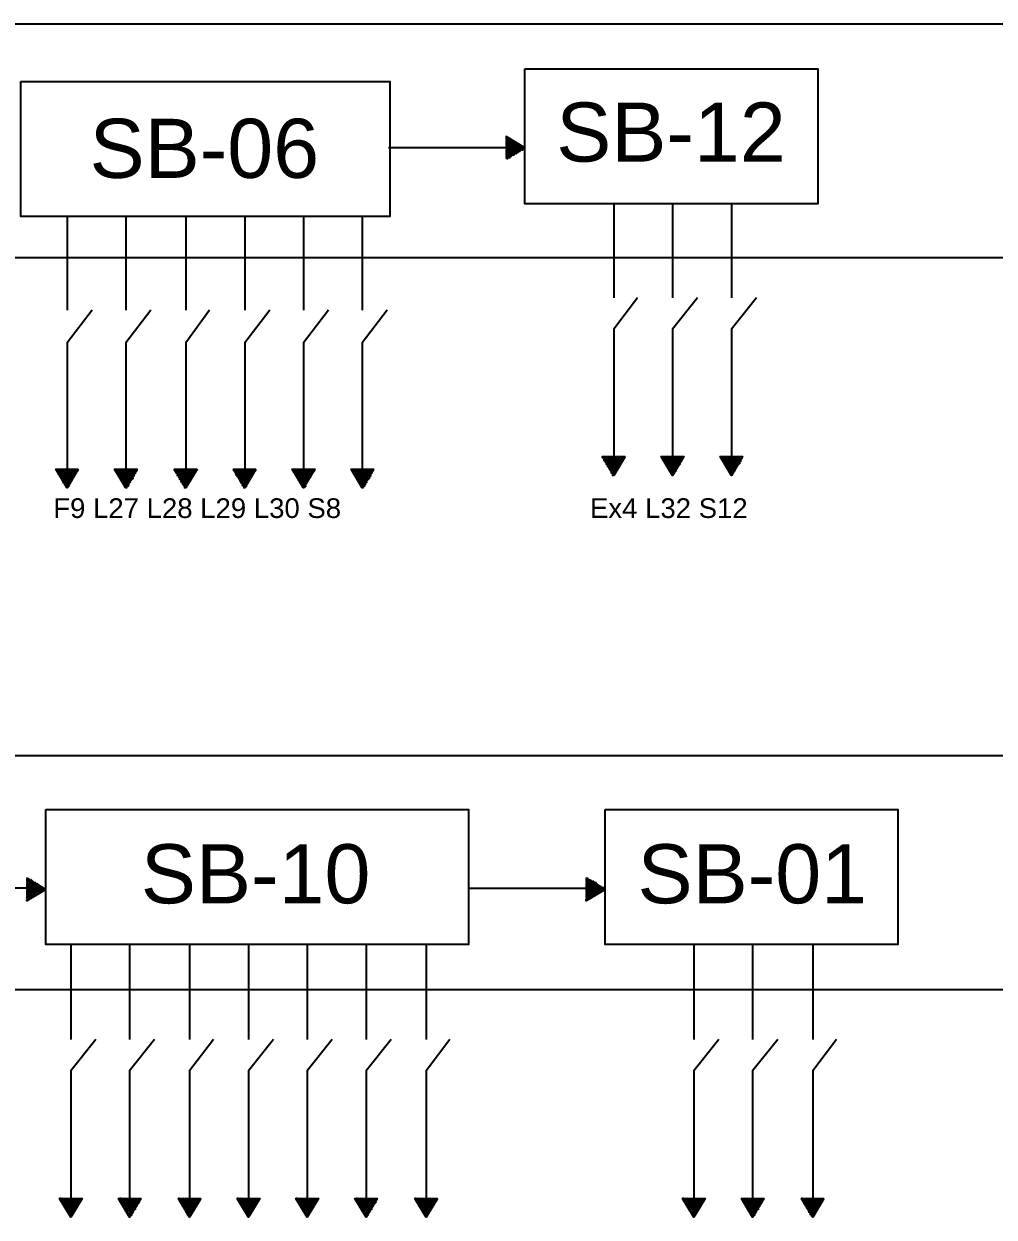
# Model space of a CAD drawing. Header units: inches. Extents: x 603 to 2949, y 241 to 2272.
# Drawn here: x 990.2 to 1383.9, y 705.7 to 1190.1 of the extents above; entities that cross this region are included whole.
import ezdxf

# ---------------------------------------------------------------- set-up
doc = ezdxf.new("R2010")
doc.units = ezdxf.units.IN
doc.header["$MEASUREMENT"] = 0
doc.layers.add('PDF_conduit', color=40, linetype='Continuous', true_color=0xffbf00)
doc.layers.add('PDF_Layer1', color=100, linetype='Continuous', true_color=0x00ff3f)
doc.layers.add('PDF_Text', color=7, linetype='Continuous')
doc.styles.add('PDF Arial', font='arial.ttf')

msp = doc.modelspace()

# ---------------------------------------------------------------- linework, layer by layer
at = {"layer": 'PDF_conduit', "lineweight": 25}
for points in [[(664.95, 1190.11), (1469.7, 1190.11), (1969.3, 1190.11)], [(1193.5, 1139.85), (1185.88, 1144.42), (1191.47, 1138.83), (1186.39, 1143.91)], [(1191.47, 1138.32), (1185.88, 1143.91), (1191.47, 1138.32), (1185.88, 1143.91)], [(1185.88, 1142.89), (1190.96, 1138.32), (1185.88, 1143.4), (1190.96, 1138.32), (1185.88, 1143.4)], [(1186.9, 1143.91), (1191.97, 1138.83), (1187.4, 1143.4)], [(1187.91, 1143.4), (1191.97, 1138.83), (1188.42, 1142.89)], [(1188.93, 1136.8), (1185.88, 1139.85), (1188.93, 1136.8), (1185.88, 1139.85), (1156.94, 1139.85), (1138.16, 1139.85)], [(1190.96, 1137.82), (1185.88, 1142.89), (1190.45, 1137.82), (1185.88, 1142.39), (1190.45, 1137.82), (1185.88, 1142.39)], [(1189.94, 1137.82), (1185.88, 1141.88), (1189.94, 1137.82), (1185.88, 1141.88)], [(1185.88, 1141.37), (1189.94, 1137.31), (1185.88, 1141.37), (1189.44, 1137.31), (1185.88, 1140.86), (1189.44, 1137.31), (1185.88, 1140.86)], [(1188.93, 1137.31), (1185.88, 1140.36), (1188.93, 1137.31)], [(1192.99, 1139.85), (1193.5, 1139.85), (1185.88, 1135.28)], [(1185.88, 1138.83), (1188.42, 1136.8), (1185.88, 1139.34), (1188.42, 1136.8), (1185.88, 1139.34)], [(1187.91, 1136.29), (1185.88, 1138.83), (1187.91, 1136.29), (1185.88, 1138.32), (1187.91, 1136.29), (1185.88, 1138.32)], [(1188.42, 1142.39), (1192.48, 1138.83), (1188.93, 1142.39)], [(1189.44, 1141.88), (1192.48, 1139.34), (1189.94, 1141.88)], [(1192.48, 1139.34), (1190.45, 1141.37)], [(1190.96, 1141.37), (1192.99, 1139.34), (1190.96, 1140.86)], [(1191.47, 1140.86), (1192.99, 1139.34), (1191.97, 1140.36)], [(1193.5, 1139.34), (1192.48, 1140.36)], [(1187.4, 1136.29), (1185.88, 1137.82), (1187.4, 1136.29), (1185.88, 1137.82)], [(1185.88, 1137.31), (1187.4, 1135.79), (1185.88, 1137.31), (1186.9, 1135.79), (1185.88, 1136.8), (1186.9, 1135.79), (1185.88, 1136.8)], [(1186.39, 1135.79), (1185.88, 1136.29), (1186.39, 1135.79)], [(1186.39, 1135.28), (1185.88, 1135.79), (1186.39, 1135.28), (1185.88, 1135.79)], [(1185.88, 1135.28), (1185.88, 1135.28)], [(2029.72, 1095.17), (706.08, 1095.17), (664.95, 1095.17), (664.95, 972.3)], [(666.48, 893.09), (1525.55, 893.09), (1984.54, 893.09)], [(991.93, 843.33), (997.01, 837.75), (991.42, 843.33), (997.01, 837.75), (991.42, 843.33), (999.04, 838.77)], [(996.5, 837.24), (991.42, 842.83), (996.5, 837.75), (991.42, 842.83)], [(992.44, 842.83), (997.51, 837.75), (992.95, 842.83)], [(1223.96, 837.75), (1218.38, 843.33), (1223.96, 837.75)], [(1225.99, 838.77), (1218.38, 843.33)], [(1223.96, 837.24), (1218.38, 842.83), (1223.96, 837.75), (1218.38, 842.83)], [(1219.9, 842.83), (1224.47, 837.75), (1218.88, 843.33), (1224.47, 837.75), (1219.39, 842.83)], [(991.42, 839.78), (994.98, 836.23), (991.42, 839.78), (994.47, 836.23), (991.42, 839.27), (994.47, 836.23), (991.42, 839.27), (962.48, 839.27), (951.31, 839.27)], [(991.42, 842.32), (996.5, 837.24), (991.42, 842.32), (995.99, 837.24), (991.42, 841.81), (995.99, 837.24), (991.42, 841.81)], [(995.48, 836.73), (991.42, 841.3), (995.48, 836.73), (991.42, 840.8), (995.48, 836.73), (991.42, 840.8)], [(994.98, 836.73), (991.42, 840.29), (994.98, 836.73), (991.42, 840.29)], [(998.53, 839.27), (999.04, 838.77), (991.42, 834.2), (991.42, 834.7)], [(993.96, 835.72), (991.42, 838.77), (993.96, 836.23), (991.42, 838.77)], [(991.42, 838.26), (993.96, 835.72), (991.42, 838.26), (993.45, 835.72), (991.42, 837.75), (993.45, 835.72), (991.42, 837.75)], [(992.95, 842.32), (997.51, 838.26), (993.45, 842.32)], [(997.51, 838.26), (993.96, 841.81)], [(994.47, 841.81), (998.02, 838.26), (994.98, 841.3)], [(995.48, 841.3), (998.02, 838.26), (995.99, 840.8)], [(998.53, 838.26), (995.99, 840.29)], [(996.5, 840.29), (998.53, 838.77), (997.01, 839.78)], [(997.51, 839.78), (998.53, 838.77), (998.02, 839.27)], [(1170.65, 839.27), (1189.44, 839.27), (1218.38, 839.27), (1221.93, 836.23), (1218.38, 839.78), (1221.93, 836.23), (1218.38, 839.78)], [(1218.38, 841.81), (1223.45, 837.24), (1218.38, 842.32), (1223.45, 837.24), (1218.38, 842.32)], [(1222.95, 837.24), (1218.38, 841.81), (1222.95, 837.24)], [(1218.38, 840.8), (1222.95, 836.73), (1218.38, 841.3), (1222.95, 836.73)], [(1222.44, 836.73), (1218.38, 840.8), (1222.44, 836.73)], [(1221.93, 836.73), (1218.38, 840.29), (1222.44, 836.73), (1218.38, 840.29)], [(1225.48, 839.27), (1225.99, 838.77), (1218.38, 834.2), (1218.38, 834.7), (1218.88, 834.7), (1218.38, 834.7)], [(1221.42, 836.23), (1218.38, 839.27), (1221.42, 836.23)], [(1220.91, 835.72), (1218.38, 838.77), (1221.42, 836.23), (1218.38, 838.77)], [(1218.38, 837.75), (1220.91, 835.72), (1218.38, 838.26), (1220.91, 835.72), (1218.38, 838.26)], [(1224.47, 838.26), (1220.41, 842.32)], [(1220.91, 842.32), (1224.98, 838.26), (1221.42, 841.81)], [(1221.93, 841.81), (1224.98, 838.26), (1221.93, 841.3)], [(1222.44, 841.3), (1225.48, 838.26), (1222.95, 840.8)], [(1225.48, 838.26), (1223.45, 840.29)], [(1223.96, 840.29), (1225.48, 838.77), (1224.47, 839.78)], [(1224.98, 839.78), (1225.99, 838.77), (1224.98, 839.27)], [(992.95, 835.21), (991.42, 837.24), (992.95, 835.21), (991.42, 836.73), (992.95, 835.21), (991.42, 836.73)], [(992.44, 835.21), (991.42, 836.23), (992.44, 835.21), (991.42, 836.23)], [(991.93, 834.7), (991.42, 835.72), (991.93, 834.7), (991.42, 835.21), (991.93, 834.7), (991.42, 835.21)], [(992.44, 834.7), (991.42, 835.72)], [(1220.41, 835.72), (1218.38, 837.75), (1220.41, 835.72)], [(1218.38, 836.73), (1220.41, 835.21), (1218.38, 837.24), (1220.41, 835.21)], [(1219.9, 835.21), (1218.38, 836.73), (1219.9, 835.21)], [(1219.39, 835.21), (1218.38, 836.23), (1219.9, 835.21), (1218.38, 836.23)], [(1218.38, 835.21), (1219.39, 834.7), (1218.38, 835.72), (1219.39, 834.7), (1218.38, 835.72)], [(1218.88, 834.7), (1218.38, 835.21), (1218.88, 834.7)], [(663.94, 707.26), (663.94, 798.15), (2029.72, 798.15)]]:
    msp.add_lwpolyline(points, dxfattribs=at)
at = {"layer": 'PDF_Layer1', "lineweight": 25}
for points in [[(1193.5, 1171.83), (1312.31, 1171.83), (1312.31, 1117), (1193.5, 1117)], [(988.88, 1166.76), (1138.66, 1166.76), (1138.66, 1111.92), (988.88, 1111.92)], [(1234.12, 1014.44), (1229.55, 1006.82), (1224.98, 1014.44)], [(1257.98, 1014.44), (1253.41, 1006.82), (1248.84, 1014.44)], [(1281.84, 1014.44), (1277.27, 1006.82), (1272.7, 1014.44)], [(1012.24, 1009.36), (1007.67, 1001.75), (1003.1, 1009.36)], [(1036.1, 1009.36), (1031.53, 1001.75), (1026.96, 1009.36)], [(1060.47, 1009.36), (1055.9, 1001.75), (1051.33, 1009.36)], [(1084.34, 1009.36), (1079.77, 1001.75), (1075.2, 1009.36)], [(1108.2, 1009.36), (1103.63, 1001.75), (1099.06, 1009.36)], [(1132.06, 1009.36), (1127.49, 1001.75), (1122.92, 1009.36)], [(1123.43, 1008.85), (1123.43, 1009.36), (1123.43, 1008.85), (1123.94, 1009.36)], [(999.04, 871.26), (1170.65, 871.26), (1170.65, 816.43), (999.04, 816.43)], [(1225.99, 871.26), (1344.8, 871.26), (1344.8, 816.43), (1225.99, 816.43)], [(1013.76, 713.36), (1009.19, 705.74), (1004.62, 713.36)], [(1005.13, 712.85), (1005.64, 713.36), (1005.13, 712.85), (1006.15, 713.36)], [(1037.63, 713.36), (1033.06, 705.74), (1028.49, 713.36)], [(1062, 713.36), (1057.43, 705.74), (1052.86, 713.36)], [(1085.86, 713.36), (1081.29, 705.74), (1076.72, 713.36)], [(1109.72, 713.36), (1105.15, 705.74), (1100.58, 713.36)], [(1133.59, 713.36), (1129.02, 705.74), (1124.45, 713.36)], [(1157.96, 713.36), (1153.39, 705.74), (1148.82, 713.36)], [(1266.61, 713.36), (1262.04, 705.74), (1257.47, 713.36)], [(1290.47, 713.36), (1285.9, 705.74), (1281.33, 713.36)], [(1314.84, 713.36), (1310.27, 705.74), (1305.71, 713.36)]]:
    msp.add_lwpolyline(points, close=True, dxfattribs=at)
for points in [[(1229.55, 1117), (1229.55, 1078.92)], [(1253.41, 1117), (1253.41, 1078.92)], [(1277.27, 1117), (1277.27, 1078.92)], [(1007.67, 1111.92), (1007.67, 1073.84)], [(1031.53, 1111.92), (1031.53, 1073.84)], [(1055.9, 1111.92), (1055.9, 1073.84)], [(1079.77, 1111.92), (1079.77, 1073.84)], [(1103.63, 1111.92), (1103.63, 1073.84)], [(1127.49, 1111.92), (1127.49, 1073.84)], [(1239.19, 1078.92), (1229.55, 1066.23), (1229.55, 1014.44), (1226.5, 1011.39), (1229.55, 1014.44), (1226.5, 1011.39), (1229.04, 1014.44)], [(1263.56, 1078.92), (1253.41, 1066.23), (1253.41, 1014.44), (1250.87, 1011.39), (1253.92, 1014.44), (1250.87, 1011.39)], [(1287.43, 1078.92), (1277.27, 1066.23), (1277.27, 1014.44), (1274.73, 1011.39), (1277.27, 1014.44), (1274.23, 1011.9)], [(1017.82, 1073.84), (1007.67, 1060.64), (1007.67, 1009.36), (1005.13, 1006.32), (1008.18, 1009.36), (1005.13, 1005.81), (1008.18, 1009.36)], [(1041.69, 1073.84), (1031.53, 1060.64), (1031.53, 1009.36), (1028.99, 1006.32), (1031.53, 1009.36), (1028.49, 1006.82)], [(1065.55, 1073.84), (1055.9, 1060.64), (1055.9, 1009.36), (1052.86, 1006.32), (1055.9, 1009.36), (1052.86, 1006.32), (1055.4, 1009.36)], [(1089.92, 1073.84), (1079.77, 1060.64), (1079.77, 1009.36), (1076.72, 1006.32), (1079.77, 1009.36), (1076.72, 1006.32)], [(1113.78, 1073.84), (1103.63, 1060.64), (1103.63, 1009.36)], [(1137.65, 1073.84), (1127.49, 1060.64), (1127.49, 1009.36), (1124.95, 1006.32), (1127.49, 1009.36), (1124.95, 1006.82)], [(1225.48, 1014.44), (1224.98, 1013.93), (1225.48, 1014.44), (1224.98, 1013.93), (1224.98, 1014.44)], [(1225.48, 1013.93), (1225.99, 1014.44), (1225.48, 1013.42), (1225.99, 1014.44)], [(1225.48, 1013.42), (1226.5, 1014.44), (1225.48, 1013.42)], [(1225.48, 1012.92), (1227.01, 1014.44), (1225.48, 1012.92), (1227.01, 1014.44)], [(1225.99, 1012.92), (1227.52, 1014.44), (1225.99, 1012.92)], [(1227.52, 1014.44), (1225.99, 1012.41), (1228.02, 1014.44), (1225.99, 1012.41), (1228.02, 1014.44)], [(1225.99, 1011.9), (1228.53, 1014.44), (1225.99, 1011.9)], [(1228.53, 1014.44), (1226.5, 1011.9), (1229.04, 1014.44), (1226.5, 1011.9)], [(1226.5, 1011.39), (1230.05, 1014.44), (1227.01, 1010.88), (1230.05, 1014.44)], [(1227.01, 1010.88), (1230.56, 1014.44), (1227.01, 1010.88)], [(1227.01, 1010.38), (1231.07, 1014.44), (1227.01, 1010.38), (1231.07, 1014.44)], [(1227.52, 1010.38), (1231.58, 1014.44), (1227.52, 1010.38)], [(1231.58, 1014.44), (1227.52, 1009.87), (1232.08, 1014.44), (1227.52, 1009.87), (1232.08, 1014.44)], [(1227.52, 1009.36), (1232.59, 1014.44), (1227.52, 1009.36)], [(1232.59, 1014.44), (1228.02, 1009.36), (1233.1, 1014.44), (1228.02, 1009.36)], [(1233.1, 1014.44), (1228.02, 1008.85), (1233.61, 1014.44), (1228.02, 1008.85), (1233.61, 1014.44), (1228.02, 1008.35)], [(1233.61, 1013.93), (1228.53, 1008.35), (1233.1, 1013.42)], [(1233.1, 1012.92), (1228.53, 1008.35), (1232.59, 1012.41)], [(1248.84, 1014.44), (1248.84, 1014.44)], [(1248.84, 1013.93), (1249.35, 1014.44), (1248.84, 1013.93)], [(1249.35, 1014.44), (1249.35, 1013.93), (1249.86, 1014.44), (1249.35, 1013.93)], [(1249.86, 1014.44), (1249.35, 1013.42), (1250.36, 1014.44), (1249.35, 1013.42), (1250.36, 1014.44)], [(1249.35, 1012.92), (1250.87, 1014.44), (1249.86, 1012.92), (1250.87, 1014.44)], [(1249.86, 1012.92), (1251.38, 1014.44), (1249.86, 1012.92)], [(1252.39, 1014.44), (1250.36, 1011.9), (1252.39, 1014.44), (1249.86, 1012.41), (1251.89, 1014.44), (1249.86, 1012.41), (1251.89, 1014.44)], [(1250.36, 1011.9), (1252.9, 1014.44), (1250.36, 1011.9), (1252.9, 1014.44)], [(1250.36, 1011.39), (1253.41, 1014.44), (1250.36, 1011.39)], [(1253.92, 1014.44), (1250.87, 1010.88), (1254.42, 1014.44), (1250.87, 1010.88), (1254.42, 1014.44)], [(1250.87, 1010.38), (1254.93, 1014.44), (1251.38, 1010.38), (1255.44, 1014.44), (1251.38, 1010.38), (1255.44, 1014.44)], [(1256.46, 1014.44), (1251.89, 1009.36), (1256.46, 1014.44), (1251.38, 1009.87), (1255.95, 1014.44), (1251.38, 1009.87), (1255.95, 1014.44)], [(1251.89, 1009.36), (1256.96, 1014.44), (1251.89, 1009.36), (1256.96, 1014.44)], [(1251.89, 1008.85), (1257.47, 1014.44), (1251.89, 1008.85), (1257.47, 1014.44)], [(1252.39, 1008.85), (1257.98, 1014.44), (1252.39, 1008.35), (1257.47, 1013.93)], [(1257.47, 1013.42), (1252.39, 1008.35), (1256.96, 1012.92)], [(1252.39, 1008.35), (1256.96, 1012.41)], [(1272.7, 1014.44), (1273.21, 1014.44), (1273.21, 1013.93), (1273.21, 1014.44)], [(1273.21, 1013.93), (1273.72, 1014.44), (1273.21, 1013.93), (1273.72, 1014.44)], [(1273.21, 1013.42), (1274.23, 1014.44), (1273.21, 1013.42), (1274.23, 1014.44)], [(1273.72, 1013.42), (1274.73, 1014.44), (1273.72, 1012.92), (1274.73, 1014.44)], [(1273.72, 1012.92), (1275.24, 1014.44), (1273.72, 1012.92), (1275.24, 1014.44)], [(1273.72, 1012.41), (1275.75, 1014.44), (1273.72, 1012.41)], [(1274.23, 1012.41), (1276.26, 1014.44), (1274.23, 1012.41)], [(1276.26, 1014.44), (1274.23, 1011.9), (1276.76, 1014.44), (1274.23, 1011.9), (1276.76, 1014.44)], [(1274.73, 1011.39), (1277.78, 1014.44), (1274.73, 1011.39), (1277.78, 1014.44)], [(1274.73, 1010.88), (1278.29, 1014.44), (1274.73, 1010.88), (1278.29, 1014.44)], [(1275.24, 1010.88), (1278.8, 1014.44), (1275.24, 1010.38), (1278.8, 1014.44)], [(1275.24, 1010.38), (1279.3, 1014.44), (1275.24, 1010.38), (1279.3, 1014.44)], [(1275.24, 1009.87), (1279.81, 1014.44), (1275.24, 1009.87)], [(1275.75, 1009.87), (1280.32, 1014.44), (1275.75, 1009.87)], [(1280.32, 1014.44), (1275.75, 1009.36), (1280.83, 1014.44), (1275.75, 1009.36), (1280.83, 1014.44)], [(1275.75, 1009.36), (1281.33, 1014.44), (1275.75, 1008.85)], [(1281.33, 1014.44), (1276.26, 1008.85), (1281.84, 1014.44), (1276.26, 1008.85)], [(1281.84, 1014.44), (1276.26, 1008.35), (1281.84, 1013.93)], [(1281.33, 1013.42), (1276.26, 1008.35), (1281.33, 1012.92)], [(1276.76, 1008.35), (1280.83, 1012.41)], [(1003.1, 1009.36), (1003.1, 1009.36)], [(1003.1, 1008.85), (1003.61, 1009.36), (1003.1, 1008.85)], [(1003.61, 1009.36), (1003.61, 1008.85), (1004.12, 1009.36), (1003.61, 1008.35), (1004.12, 1009.36)], [(1003.61, 1008.35), (1004.62, 1009.36), (1003.61, 1008.35), (1005.13, 1009.36), (1003.61, 1007.84)], [(1005.13, 1009.36), (1004.12, 1007.84), (1005.64, 1009.36), (1004.12, 1007.84)], [(1005.64, 1009.36), (1004.12, 1007.33), (1006.15, 1009.36), (1004.12, 1007.33), (1006.15, 1009.36)], [(1004.62, 1007.33), (1006.65, 1009.36), (1004.62, 1006.82), (1006.65, 1009.36)], [(1004.62, 1006.82), (1007.16, 1009.36), (1004.62, 1006.82), (1007.16, 1009.36)], [(1004.62, 1006.32), (1007.67, 1009.36), (1004.62, 1006.32)], [(1005.13, 1005.81), (1008.68, 1009.36), (1005.13, 1005.81), (1009.19, 1009.36), (1005.13, 1005.3)], [(1009.19, 1009.36), (1005.64, 1005.3), (1009.7, 1009.36), (1005.64, 1005.3)], [(1009.7, 1009.36), (1005.64, 1004.79), (1010.21, 1009.36), (1005.64, 1004.79), (1010.21, 1009.36)], [(1006.15, 1004.79), (1010.72, 1009.36), (1006.15, 1004.28), (1010.72, 1009.36)], [(1006.15, 1004.28), (1011.22, 1009.36), (1006.15, 1004.28)], [(1011.22, 1009.36), (1006.15, 1003.78), (1011.73, 1009.36), (1006.15, 1003.78)], [(1011.73, 1009.36), (1006.65, 1003.78), (1012.24, 1009.36)], [(1012.24, 1008.85), (1006.65, 1003.27), (1011.73, 1008.85)], [(1011.73, 1008.35), (1006.65, 1003.27), (1011.22, 1007.84)], [(1026.96, 1009.36), (1027.47, 1009.36), (1027.47, 1008.85), (1027.47, 1009.36)], [(1027.47, 1008.85), (1027.98, 1009.36), (1027.47, 1008.85)], [(1027.98, 1009.36), (1027.47, 1008.35), (1028.49, 1009.36), (1027.47, 1008.35)], [(1028.49, 1009.36), (1027.98, 1008.35), (1028.99, 1009.36), (1027.98, 1007.84), (1028.99, 1009.36)], [(1027.98, 1007.84), (1029.5, 1009.36), (1027.98, 1007.84)], [(1027.98, 1007.33), (1030.01, 1009.36), (1027.98, 1007.33)], [(1030.01, 1009.36), (1028.49, 1007.33), (1030.52, 1009.36), (1028.49, 1007.33)], [(1030.52, 1009.36), (1028.49, 1006.82), (1031.02, 1009.36), (1028.49, 1006.82), (1031.02, 1009.36)], [(1028.99, 1006.32), (1032.04, 1009.36), (1028.99, 1006.32)], [(1032.04, 1009.36), (1028.99, 1005.81), (1032.55, 1009.36), (1028.99, 1005.81), (1032.55, 1009.36)], [(1029.5, 1005.81), (1033.06, 1009.36), (1029.5, 1005.3), (1033.06, 1009.36)], [(1029.5, 1005.3), (1033.56, 1009.36), (1029.5, 1005.3)], [(1029.5, 1004.79), (1034.07, 1009.36), (1029.5, 1004.79)], [(1034.07, 1009.36), (1030.01, 1004.79), (1034.58, 1009.36), (1030.01, 1004.79)], [(1034.58, 1009.36), (1030.01, 1004.28), (1035.09, 1009.36), (1030.01, 1004.28), (1035.09, 1009.36)], [(1030.01, 1003.78), (1035.59, 1009.36), (1030.52, 1003.78), (1035.59, 1009.36)], [(1030.52, 1003.78), (1036.1, 1009.36), (1030.52, 1003.78)], [(1035.59, 1007.84), (1030.52, 1003.27), (1036.1, 1008.85), (1030.52, 1003.27), (1035.59, 1008.35)], [(1051.84, 1009.36), (1051.33, 1008.85), (1051.84, 1009.36), (1051.33, 1008.85), (1051.33, 1009.36)], [(1051.33, 1008.35), (1052.35, 1009.36), (1051.84, 1008.35), (1052.35, 1009.36)], [(1051.84, 1008.35), (1052.86, 1009.36), (1051.84, 1008.35)], [(1052.86, 1009.36), (1051.84, 1007.84), (1053.36, 1009.36), (1051.84, 1007.84), (1053.36, 1009.36)], [(1052.35, 1007.33), (1054.38, 1009.36), (1052.35, 1007.33), (1053.87, 1009.36), (1052.35, 1007.33), (1053.87, 1009.36)], [(1052.35, 1006.82), (1054.89, 1009.36), (1052.35, 1006.82), (1054.89, 1009.36)], [(1052.86, 1006.82), (1055.4, 1009.36), (1052.86, 1006.82)], [(1052.86, 1005.81), (1056.41, 1009.36), (1052.86, 1005.81)], [(1056.41, 1009.36), (1053.36, 1005.81), (1056.92, 1009.36), (1053.36, 1005.81)], [(1056.92, 1009.36), (1053.36, 1005.3), (1057.43, 1009.36), (1053.36, 1005.3), (1057.43, 1009.36)], [(1053.87, 1004.79), (1058.44, 1009.36), (1053.87, 1004.79), (1057.93, 1009.36), (1053.87, 1004.79), (1057.93, 1009.36)], [(1053.87, 1004.28), (1058.95, 1009.36), (1053.87, 1004.28), (1058.95, 1009.36)], [(1054.38, 1004.28), (1059.46, 1009.36), (1054.38, 1003.78), (1059.46, 1009.36)], [(1054.38, 1003.78), (1059.97, 1009.36), (1054.38, 1003.78), (1059.97, 1009.36)], [(1054.38, 1003.27), (1059.97, 1008.85), (1054.38, 1003.27)], [(1059.46, 1008.35), (1054.89, 1003.27), (1059.46, 1007.84)], [(1075.2, 1009.36), (1075.2, 1009.36)], [(1075.2, 1008.85), (1075.7, 1009.36), (1075.2, 1008.85), (1075.7, 1009.36)], [(1075.7, 1008.85), (1076.21, 1009.36), (1075.7, 1008.35), (1076.21, 1009.36)], [(1075.7, 1008.35), (1076.72, 1009.36), (1075.7, 1008.35), (1076.72, 1009.36)], [(1075.7, 1007.84), (1077.23, 1009.36), (1075.7, 1007.84)], [(1077.23, 1009.36), (1076.21, 1007.84), (1077.74, 1009.36), (1076.21, 1007.33), (1077.74, 1009.36)], [(1076.21, 1007.33), (1078.24, 1009.36), (1076.21, 1007.33), (1078.24, 1009.36)], [(1076.21, 1006.82), (1078.75, 1009.36), (1076.72, 1006.82), (1078.75, 1009.36)], [(1076.72, 1006.82), (1079.26, 1009.36), (1076.72, 1006.82)], [(1077.23, 1006.32), (1080.27, 1009.36), (1077.23, 1005.81), (1080.27, 1009.36)], [(1077.23, 1005.81), (1080.78, 1009.36), (1077.23, 1005.81), (1080.78, 1009.36)], [(1077.23, 1005.3), (1081.29, 1009.36), (1077.23, 1005.3)], [(1081.29, 1009.36), (1077.74, 1005.3), (1081.8, 1009.36), (1077.74, 1004.79), (1081.8, 1009.36)], [(1077.74, 1004.79), (1082.31, 1009.36), (1077.74, 1004.79), (1082.31, 1009.36)], [(1077.74, 1004.28), (1082.81, 1009.36), (1078.24, 1004.28), (1083.32, 1009.36), (1078.24, 1004.28)], [(1083.32, 1009.36), (1078.24, 1003.78), (1083.83, 1009.36), (1078.24, 1003.78), (1083.83, 1009.36)], [(1078.24, 1003.78), (1084.34, 1009.36)], [(1084.34, 1008.85), (1078.75, 1003.27), (1083.83, 1008.85)], [(1083.83, 1008.35), (1078.75, 1003.27), (1083.32, 1007.84)], [(1099.06, 1009.36), (1099.06, 1009.36)], [(1099.06, 1008.85), (1099.57, 1009.36), (1099.57, 1008.85), (1100.08, 1009.36), (1099.57, 1008.85)], [(1100.08, 1009.36), (1099.57, 1008.35), (1100.58, 1009.36), (1099.57, 1008.35), (1100.58, 1009.36)], [(1099.57, 1008.35), (1101.09, 1009.36), (1100.08, 1007.84), (1101.09, 1009.36)], [(1100.08, 1007.84), (1101.6, 1009.36), (1100.08, 1007.84)], [(1101.6, 1009.36), (1100.08, 1007.33), (1102.11, 1009.36), (1100.08, 1007.33), (1102.11, 1009.36)], [(1100.58, 1007.33), (1102.61, 1009.36), (1100.58, 1006.82), (1102.61, 1009.36)], [(1100.58, 1006.82), (1103.12, 1009.36), (1100.58, 1006.82), (1103.12, 1009.36)], [(1100.58, 1006.32), (1103.63, 1009.36), (1101.09, 1006.32), (1104.14, 1009.36), (1101.09, 1006.32)], [(1104.14, 1009.36), (1101.09, 1005.81), (1104.65, 1009.36), (1101.09, 1005.81), (1104.65, 1009.36)], [(1101.09, 1005.81), (1105.15, 1009.36), (1101.6, 1005.3), (1105.15, 1009.36)], [(1101.6, 1005.3), (1105.66, 1009.36), (1101.6, 1005.3)], [(1105.66, 1009.36), (1101.6, 1004.79), (1106.17, 1009.36), (1101.6, 1004.79), (1106.17, 1009.36)], [(1102.11, 1004.79), (1106.68, 1009.36), (1102.11, 1004.28), (1106.68, 1009.36)], [(1102.11, 1004.28), (1107.18, 1009.36), (1102.11, 1004.28)], [(1107.18, 1009.36), (1102.11, 1003.78), (1107.69, 1009.36), (1102.11, 1003.78)], [(1102.61, 1003.78), (1108.2, 1009.36), (1102.61, 1003.78)], [(1108.2, 1008.85), (1102.61, 1003.27), (1107.69, 1008.85)], [(1107.69, 1008.35), (1102.61, 1003.27), (1107.18, 1007.84)], [(1123.43, 1009.36), (1123.43, 1009.36)], [(1123.94, 1009.36), (1123.43, 1008.35), (1124.45, 1009.36), (1123.43, 1008.35)], [(1123.94, 1008.35), (1124.95, 1009.36), (1123.94, 1008.35)], [(1124.95, 1009.36), (1123.94, 1007.84), (1125.46, 1009.36), (1123.94, 1007.84), (1125.46, 1009.36)], [(1123.94, 1007.33), (1125.97, 1009.36), (1123.94, 1007.33)], [(1125.97, 1009.36), (1124.45, 1007.33), (1126.48, 1009.36), (1124.45, 1007.33)], [(1126.48, 1009.36), (1124.45, 1006.82), (1126.99, 1009.36), (1124.45, 1006.82), (1126.99, 1009.36)], [(1124.95, 1006.32), (1128, 1009.36), (1124.95, 1006.32)], [(1128, 1009.36), (1124.95, 1005.81), (1128.51, 1009.36), (1124.95, 1005.81)], [(1125.46, 1005.81), (1129.02, 1009.36), (1125.46, 1005.81)], [(1129.02, 1009.36), (1125.46, 1005.3), (1129.52, 1009.36), (1125.46, 1005.3), (1129.52, 1009.36)], [(1125.46, 1004.79), (1130.03, 1009.36), (1125.46, 1004.79)], [(1130.03, 1009.36), (1125.97, 1004.79), (1130.54, 1009.36), (1125.97, 1004.79)], [(1130.54, 1009.36), (1125.97, 1004.28), (1131.05, 1009.36), (1125.97, 1004.28), (1131.05, 1009.36)], [(1126.48, 1003.78), (1132.06, 1009.36), (1126.48, 1003.78), (1131.55, 1009.36), (1126.48, 1003.78), (1131.55, 1009.36)], [(1126.48, 1003.27), (1132.06, 1008.85), (1126.48, 1003.27), (1131.55, 1008.35)], [(1131.55, 1007.84), (1126.99, 1003.27), (1131.05, 1007.33)], [(1232.59, 1011.9), (1228.53, 1007.84), (1232.08, 1011.39), (1228.53, 1007.84)], [(1231.58, 1010.88), (1229.04, 1007.84), (1231.58, 1010.38)], [(1231.07, 1009.87), (1229.04, 1007.33), (1231.07, 1009.36)], [(1230.56, 1008.85), (1229.04, 1007.33), (1230.56, 1008.35)], [(1230.05, 1008.35), (1229.04, 1006.82), (1230.05, 1007.84)], [(1252.39, 1007.84), (1256.46, 1011.9)], [(1256.46, 1011.39), (1252.9, 1007.84), (1255.95, 1011.39)], [(1255.95, 1010.88), (1252.9, 1007.84), (1255.44, 1010.38)], [(1255.44, 1009.87), (1252.9, 1007.33), (1254.93, 1009.36)], [(1254.93, 1008.85), (1252.9, 1007.33), (1254.42, 1008.35), (1253.41, 1006.82), (1253.92, 1007.84)], [(1280.83, 1011.9), (1276.76, 1007.84), (1280.32, 1011.39)], [(1279.81, 1011.39), (1276.76, 1007.84), (1279.81, 1010.88)], [(1276.76, 1007.84), (1279.3, 1010.38)], [(1279.3, 1009.87), (1276.76, 1007.33), (1278.8, 1009.36)], [(1278.8, 1008.85), (1277.27, 1007.33), (1278.29, 1008.35), (1277.27, 1006.82), (1277.78, 1007.84)], [(1006.65, 1003.27), (1011.22, 1007.33)], [(1006.65, 1002.76), (1010.72, 1006.82)], [(1010.72, 1006.32), (1007.16, 1002.76), (1010.21, 1005.81), (1007.16, 1002.76)], [(1009.7, 1005.3), (1007.16, 1002.25), (1009.7, 1004.79)], [(1009.19, 1004.28), (1007.16, 1002.25), (1009.19, 1003.78)], [(1007.16, 1002.25), (1008.68, 1003.27)], [(1008.68, 1002.76), (1007.67, 1001.75), (1008.18, 1002.76)], [(1031.02, 1003.27), (1035.09, 1007.33)], [(1035.09, 1006.82), (1031.02, 1002.76), (1034.58, 1006.32)], [(1034.58, 1005.81), (1031.02, 1002.76), (1034.07, 1005.81)], [(1034.07, 1005.3), (1031.02, 1002.25), (1033.56, 1004.79)], [(1031.02, 1002.25), (1033.56, 1004.28)], [(1033.06, 1003.78), (1031.53, 1002.25), (1033.06, 1003.27)], [(1032.04, 1001.75), (1031.53, 1001.75), (1032.55, 1002.76), (1031.53, 1001.75), (1032.04, 1002.25)], [(1054.89, 1003.27), (1058.95, 1007.33)], [(1058.95, 1006.82), (1054.89, 1002.76), (1058.44, 1006.32)], [(1058.44, 1005.81), (1054.89, 1002.76), (1057.93, 1005.81)], [(1057.93, 1005.3), (1055.4, 1002.25), (1057.43, 1004.79)], [(1057.43, 1004.28), (1055.4, 1002.25), (1056.92, 1003.78)], [(1055.4, 1002.25), (1056.92, 1003.27)], [(1055.4, 1001.75), (1056.41, 1002.76), (1055.4, 1001.75), (1055.9, 1002.25)], [(1078.75, 1003.27), (1083.32, 1007.33)], [(1082.81, 1006.82), (1078.75, 1002.76), (1082.81, 1006.32)], [(1079.26, 1002.76), (1082.31, 1005.81), (1079.26, 1002.76)], [(1081.8, 1005.3), (1079.26, 1002.25), (1081.8, 1004.79)], [(1081.29, 1004.28), (1079.26, 1002.25), (1081.29, 1003.78)], [(1079.26, 1002.25), (1080.78, 1003.27)], [(1079.26, 1001.75), (1080.78, 1002.76)], [(1080.27, 1002.76), (1079.77, 1001.75), (1080.27, 1002.25)], [(1102.61, 1003.27), (1107.18, 1007.33)], [(1106.68, 1006.82), (1103.12, 1002.76), (1106.68, 1006.32)], [(1103.12, 1002.76), (1106.17, 1005.81), (1103.12, 1002.76)], [(1105.66, 1005.3), (1103.12, 1002.25), (1105.66, 1004.79)], [(1105.15, 1004.28), (1103.12, 1002.25), (1105.15, 1003.78)], [(1103.63, 1002.25), (1104.65, 1003.27)], [(1104.65, 1002.76), (1103.63, 1001.75), (1104.14, 1002.76)], [(1131.05, 1006.82), (1126.99, 1002.76), (1130.54, 1006.32)], [(1130.54, 1005.81), (1126.99, 1002.76), (1130.03, 1005.81)], [(1130.03, 1005.3), (1126.99, 1002.25), (1129.52, 1004.79)], [(1129.52, 1004.28), (1127.49, 1002.25), (1129.02, 1003.78)], [(1127.49, 1002.25), (1129.02, 1003.27)], [(1128, 1001.75), (1127.49, 1001.75), (1128.51, 1002.76), (1127.49, 1001.75), (1128, 1002.25)], [(1229.55, 1007.33), (1229.55, 1006.82)], [(1253.92, 1007.33), (1253.41, 1006.82)], [(1277.78, 1007.33), (1277.27, 1006.82)], [(1008.18, 1002.25), (1007.67, 1001.75)], [(1055.9, 1001.75), (1055.9, 1001.75)], [(1079.77, 1001.75), (1079.77, 1001.75)], [(1104.14, 1002.25), (1103.63, 1001.75)], [(1009.19, 816.43), (1009.19, 777.84)], [(1033.06, 816.43), (1033.06, 777.84)], [(1057.43, 816.43), (1057.43, 777.84)], [(1081.29, 816.43), (1081.29, 777.84)], [(1105.15, 816.43), (1105.15, 777.84)], [(1129.02, 816.43), (1129.02, 777.84)], [(1153.39, 816.43), (1153.39, 777.84)], [(1262.04, 816.43), (1262.04, 777.84)], [(1285.9, 816.43), (1285.9, 777.84)], [(1310.27, 816.43), (1310.27, 777.84)], [(1019.35, 777.84), (1009.19, 765.14), (1009.19, 713.36), (1006.65, 710.31), (1009.7, 713.36), (1006.65, 710.31), (1010.21, 713.36), (1006.65, 710.31)], [(1043.21, 777.84), (1033.06, 765.14), (1033.06, 713.36), (1030.52, 710.82), (1033.06, 713.36), (1030.01, 710.82), (1032.55, 713.36)], [(1067.07, 777.84), (1057.43, 765.14), (1057.43, 713.36), (1054.38, 710.31), (1057.43, 713.36), (1054.38, 710.82), (1056.92, 713.36), (1054.38, 710.82), (1056.92, 713.36)], [(1091.44, 777.84), (1081.29, 765.14), (1081.29, 713.36), (1078.24, 710.31)], [(1115.31, 777.84), (1105.15, 765.14), (1105.15, 713.36), (1102.61, 710.82)], [(1139.17, 777.84), (1129.02, 765.14), (1129.02, 713.36), (1126.48, 710.82), (1129.02, 713.36), (1126.48, 710.82)], [(1163.03, 777.84), (1153.39, 765.14), (1153.39, 713.36), (1150.34, 710.31), (1153.39, 713.36), (1150.34, 710.82), (1152.88, 713.36), (1150.34, 710.82), (1152.88, 713.36)], [(1272.2, 777.84), (1262.04, 765.14), (1262.04, 713.36), (1259.5, 710.31), (1262.55, 713.36), (1259.5, 710.31), (1262.55, 713.36)], [(1296.06, 777.84), (1285.9, 765.14), (1285.9, 713.36), (1283.37, 710.82), (1285.9, 713.36), (1282.86, 710.82), (1285.4, 713.36)], [(1319.92, 777.84), (1310.27, 765.14), (1310.27, 713.36), (1307.23, 710.31), (1310.27, 713.36), (1307.23, 710.82), (1309.77, 713.36), (1307.23, 710.82), (1309.77, 713.36)], [(1005.13, 713.36), (1004.62, 713.36)], [(1006.15, 713.36), (1005.13, 712.34), (1006.65, 713.36), (1005.64, 712.34), (1006.65, 713.36)], [(1005.64, 712.34), (1007.16, 713.36), (1005.64, 711.83), (1007.16, 713.36)], [(1005.64, 711.83), (1007.67, 713.36), (1005.64, 711.83)], [(1005.64, 711.33), (1007.67, 713.36)], [(1008.68, 713.36), (1006.15, 710.82), (1008.68, 713.36), (1006.15, 711.33), (1008.18, 713.36), (1006.15, 711.33), (1008.18, 713.36)], [(1006.15, 710.82), (1009.19, 713.36), (1006.15, 710.82)], [(1010.21, 713.36), (1006.65, 709.8), (1010.72, 713.36), (1007.16, 709.8), (1010.72, 713.36)], [(1007.16, 709.8), (1011.22, 713.36), (1007.16, 709.29), (1011.22, 713.36)], [(1007.16, 709.29), (1011.73, 713.36), (1007.16, 709.29)], [(1007.16, 708.79), (1011.73, 713.36)], [(1012.75, 713.36), (1007.67, 708.28), (1012.75, 713.36), (1007.67, 708.79), (1012.24, 713.36), (1007.67, 708.79), (1012.24, 713.36)], [(1007.67, 708.28), (1013.25, 713.36), (1007.67, 708.28)], [(1013.25, 713.36), (1008.18, 707.77), (1013.76, 713.36), (1008.18, 707.77), (1013.25, 712.85)], [(1008.18, 707.77), (1013.25, 712.34)], [(1029.5, 713.36), (1028.99, 712.85), (1029.5, 713.36), (1028.99, 713.36)], [(1028.99, 712.85), (1030.01, 713.36), (1028.99, 712.85)], [(1030.01, 713.36), (1029.5, 712.34), (1030.52, 713.36), (1029.5, 712.34), (1031.02, 713.36), (1029.5, 712.34)], [(1031.02, 713.36), (1029.5, 711.83), (1031.53, 713.36), (1029.5, 711.83)], [(1030.01, 711.83), (1031.53, 713.36)], [(1030.01, 711.33), (1032.55, 713.36), (1030.01, 711.33), (1032.04, 713.36), (1030.01, 711.33), (1032.04, 713.36)], [(1030.52, 710.31), (1034.07, 713.36), (1030.52, 710.31), (1033.56, 713.36), (1030.52, 710.31), (1033.56, 713.36)], [(1034.07, 713.36), (1031.02, 709.8), (1034.58, 713.36), (1031.02, 709.8), (1035.09, 713.36), (1031.02, 709.8)], [(1035.09, 713.36), (1031.02, 709.29), (1035.59, 713.36), (1031.02, 709.29)], [(1031.53, 709.29), (1035.59, 713.36)], [(1031.53, 708.79), (1036.61, 713.36), (1031.53, 708.79), (1036.1, 713.36), (1031.53, 708.79), (1036.1, 713.36)], [(1036.61, 713.36), (1031.53, 708.28), (1037.12, 713.36), (1032.04, 708.28), (1037.12, 713.36)], [(1032.04, 707.77), (1037.63, 713.36), (1032.04, 707.77), (1037.63, 713.36)], [(1037.63, 712.85), (1032.04, 707.77), (1037.12, 712.34)], [(1052.86, 713.36), (1053.36, 713.36), (1052.86, 713.36)], [(1053.36, 713.36), (1052.86, 712.85), (1053.87, 713.36), (1053.36, 712.85), (1053.87, 713.36)], [(1053.36, 712.34), (1054.89, 713.36), (1053.36, 712.34), (1054.38, 713.36), (1053.36, 712.34), (1054.38, 713.36)], [(1053.36, 711.83), (1054.89, 713.36)], [(1053.87, 711.83), (1055.4, 713.36), (1053.87, 711.83), (1055.9, 713.36), (1053.87, 711.33), (1055.9, 713.36)], [(1053.87, 711.33), (1056.41, 713.36), (1053.87, 711.33)], [(1054.38, 711.33), (1056.41, 713.36)], [(1054.38, 710.31), (1057.93, 713.36), (1054.89, 710.31), (1057.93, 713.36)], [(1054.89, 709.8), (1058.95, 713.36), (1054.89, 709.8), (1058.44, 713.36), (1054.89, 709.8), (1058.44, 713.36)], [(1054.89, 709.29), (1058.95, 713.36)], [(1055.4, 709.29), (1059.46, 713.36), (1055.4, 709.29), (1059.97, 713.36), (1055.4, 708.79), (1059.97, 713.36)], [(1055.4, 708.79), (1060.47, 713.36), (1055.4, 708.79), (1060.47, 713.36)], [(1055.9, 707.77), (1061.49, 713.36), (1055.9, 707.77), (1061.49, 713.36), (1055.9, 708.28), (1060.98, 713.36), (1055.9, 708.28), (1060.98, 713.36)], [(1061.49, 712.85), (1056.41, 707.77), (1060.98, 712.34)], [(1077.23, 713.36), (1076.72, 713.36), (1077.23, 713.36), (1076.72, 713.36)], [(1078.24, 713.36), (1077.23, 712.34), (1078.24, 713.36), (1077.23, 712.85), (1077.74, 713.36), (1077.23, 712.85), (1077.74, 713.36)], [(1077.23, 712.34), (1078.75, 713.36), (1077.23, 712.34)], [(1077.74, 712.34), (1078.75, 713.36)], [(1080.27, 713.36), (1078.24, 711.33), (1080.27, 713.36), (1077.74, 711.33), (1079.77, 713.36), (1077.74, 711.83), (1079.26, 713.36), (1077.74, 711.83), (1079.26, 713.36)], [(1078.24, 711.33), (1080.78, 713.36), (1078.24, 710.82), (1080.78, 713.36)], [(1078.24, 710.82), (1081.29, 713.36), (1078.24, 710.82)], [(1082.31, 713.36), (1078.75, 709.8), (1082.31, 713.36), (1078.75, 710.31), (1081.8, 713.36), (1078.75, 710.31), (1081.8, 713.36)], [(1078.75, 709.8), (1082.81, 713.36), (1078.75, 709.8)], [(1079.26, 709.8), (1082.81, 713.36)], [(1079.26, 708.79), (1084.34, 713.36), (1079.26, 708.79), (1083.83, 713.36), (1079.26, 709.29), (1083.32, 713.36), (1079.26, 709.29), (1083.32, 713.36)], [(1084.34, 713.36), (1079.77, 708.79), (1084.84, 713.36), (1079.77, 708.28), (1084.84, 713.36)], [(1079.77, 708.28), (1085.35, 713.36), (1079.77, 708.28)], [(1079.77, 707.77), (1085.35, 713.36)], [(1085.35, 712.34), (1080.27, 707.77), (1085.86, 713.36), (1080.27, 707.77), (1085.35, 712.85)], [(1100.58, 713.36), (1101.09, 713.36), (1100.58, 713.36)], [(1101.09, 713.36), (1101.6, 713.36), (1101.09, 712.85), (1101.6, 713.36)], [(1101.09, 712.85), (1102.11, 713.36), (1101.09, 712.85)], [(1102.11, 713.36), (1101.09, 712.34), (1102.61, 713.36), (1101.6, 712.34), (1102.61, 713.36)], [(1101.6, 712.34), (1103.12, 713.36), (1101.6, 711.83), (1103.12, 713.36)], [(1101.6, 711.83), (1103.63, 713.36), (1101.6, 711.83)], [(1103.63, 713.36), (1102.11, 711.33), (1104.14, 713.36), (1102.11, 711.33), (1104.14, 713.36)], [(1102.11, 711.33), (1104.65, 713.36), (1102.11, 710.82), (1105.15, 713.36), (1102.11, 710.82)], [(1102.61, 710.31), (1106.17, 713.36), (1102.61, 710.31), (1105.66, 713.36), (1102.61, 710.31), (1105.66, 713.36)], [(1106.17, 713.36), (1102.61, 709.8), (1106.68, 713.36), (1103.12, 709.8), (1106.68, 713.36)], [(1103.12, 709.8), (1107.18, 713.36), (1103.12, 709.29), (1107.18, 713.36)], [(1103.12, 709.29), (1107.69, 713.36), (1103.12, 709.29)], [(1107.69, 713.36), (1103.63, 708.79), (1108.2, 713.36), (1103.63, 708.79), (1108.2, 713.36)], [(1103.63, 708.79), (1108.71, 713.36), (1103.63, 708.28), (1109.21, 713.36), (1103.63, 708.28)], [(1104.14, 708.28), (1109.21, 713.36)], [(1104.14, 707.77), (1109.72, 713.36), (1104.14, 707.77), (1109.72, 713.36)], [(1109.21, 712.85), (1104.14, 707.77), (1109.21, 712.34)], [(1124.95, 712.85), (1125.97, 713.36), (1124.95, 712.85), (1125.46, 713.36), (1124.95, 713.36)], [(1125.46, 712.85), (1125.97, 713.36)], [(1125.46, 712.34), (1126.99, 713.36), (1125.46, 712.34), (1126.48, 713.36), (1125.46, 712.34), (1126.48, 713.36)], [(1126.99, 713.36), (1125.46, 711.83), (1127.49, 713.36), (1125.97, 711.83), (1127.49, 713.36)], [(1125.97, 711.33), (1128.51, 713.36), (1125.97, 711.33), (1128, 713.36), (1125.97, 711.33), (1128, 713.36)], [(1125.97, 710.82), (1128.51, 713.36)], [(1126.48, 710.31), (1129.52, 713.36), (1126.48, 710.31), (1130.03, 713.36), (1126.48, 710.31), (1130.03, 713.36)], [(1126.99, 709.8), (1131.05, 713.36), (1126.99, 709.8), (1130.54, 713.36), (1126.99, 709.8), (1130.54, 713.36)], [(1131.05, 713.36), (1126.99, 709.29), (1131.55, 713.36), (1127.49, 709.29), (1131.55, 713.36)], [(1127.49, 708.79), (1132.57, 713.36), (1127.49, 708.79), (1132.06, 713.36), (1127.49, 708.79), (1132.06, 713.36)], [(1127.49, 708.28), (1132.57, 713.36)], [(1128, 708.28), (1133.08, 713.36), (1128, 708.28), (1133.08, 713.36)], [(1128, 707.77), (1133.59, 713.36), (1128, 707.77), (1133.59, 713.36)], [(1133.59, 712.85), (1128, 707.77), (1133.08, 712.34)], [(1148.82, 713.36), (1149.33, 713.36), (1148.82, 713.36)], [(1148.82, 712.85), (1149.33, 713.36)], [(1149.33, 712.85), (1149.83, 713.36), (1149.33, 712.85), (1149.83, 713.36)], [(1149.33, 712.34), (1150.34, 713.36), (1149.33, 712.34), (1150.85, 713.36), (1149.33, 712.34), (1150.85, 713.36)], [(1151.86, 713.36), (1149.83, 711.33), (1151.86, 713.36), (1149.83, 711.83), (1151.36, 713.36), (1149.83, 711.83), (1151.36, 713.36)], [(1149.83, 711.33), (1152.37, 713.36), (1149.83, 711.33)], [(1150.34, 711.33), (1152.37, 713.36)], [(1150.34, 710.31), (1153.89, 713.36), (1150.85, 710.31), (1153.89, 713.36)], [(1150.85, 709.8), (1154.4, 713.36), (1150.85, 709.8), (1154.91, 713.36), (1150.85, 709.8), (1154.91, 713.36)], [(1155.93, 713.36), (1151.36, 708.79), (1155.93, 713.36), (1151.36, 709.29), (1155.42, 713.36), (1151.36, 709.29), (1155.42, 713.36)], [(1151.36, 708.79), (1156.43, 713.36), (1151.36, 708.79)], [(1151.86, 708.79), (1156.43, 713.36)], [(1151.86, 707.77), (1157.45, 713.36), (1151.86, 707.77), (1157.45, 713.36), (1151.86, 708.28), (1156.94, 713.36), (1151.86, 708.28), (1156.94, 713.36)], [(1157.45, 712.85), (1152.37, 707.77), (1156.94, 712.34)], [(1257.47, 713.36), (1257.98, 713.36), (1257.47, 713.36)], [(1257.98, 713.36), (1257.98, 713.36)], [(1259.5, 713.36), (1258.49, 712.34), (1259.5, 713.36), (1257.98, 712.34), (1258.99, 713.36), (1257.98, 712.85), (1258.49, 713.36), (1257.98, 712.85), (1258.49, 713.36)], [(1258.49, 712.34), (1260.01, 713.36), (1258.49, 711.83), (1260.01, 713.36)], [(1258.49, 711.83), (1260.52, 713.36), (1258.49, 711.83)], [(1258.49, 711.33), (1260.52, 713.36)], [(1261.53, 713.36), (1258.99, 710.82), (1261.53, 713.36), (1258.99, 711.33), (1261.03, 713.36), (1258.99, 711.33), (1261.03, 713.36)], [(1258.99, 710.82), (1262.04, 713.36), (1258.99, 710.82)], [(1259.5, 710.31), (1263.06, 713.36), (1259.5, 709.8), (1263.56, 713.36), (1259.5, 709.8)], [(1263.56, 713.36), (1260.01, 709.8), (1264.07, 713.36), (1260.01, 709.29), (1264.07, 713.36)], [(1260.01, 709.29), (1264.58, 713.36), (1260.01, 709.29)], [(1260.01, 708.79), (1264.58, 713.36)], [(1265.59, 713.36), (1260.52, 708.28), (1265.59, 713.36), (1260.52, 708.79), (1265.09, 713.36), (1260.52, 708.79), (1265.09, 713.36)], [(1260.52, 708.28), (1266.1, 713.36), (1260.52, 708.28)], [(1266.1, 713.36), (1261.03, 707.77), (1266.61, 713.36), (1261.03, 707.77), (1266.1, 712.85)], [(1261.03, 707.77), (1266.1, 712.34)], [(1281.33, 713.36), (1281.84, 713.36), (1282.35, 713.36), (1281.84, 712.85), (1282.35, 713.36)], [(1281.84, 712.85), (1282.86, 713.36), (1281.84, 712.85)], [(1282.86, 713.36), (1282.35, 712.34), (1283.37, 713.36), (1282.35, 712.34), (1283.87, 713.36), (1282.35, 712.34)], [(1283.87, 713.36), (1282.35, 711.83), (1284.38, 713.36), (1282.35, 711.83)], [(1282.86, 711.83), (1284.38, 713.36)], [(1282.86, 711.33), (1285.4, 713.36), (1282.86, 711.33), (1284.89, 713.36), (1282.86, 711.33), (1284.89, 713.36)], [(1283.37, 710.31), (1286.92, 713.36), (1283.37, 710.31), (1286.41, 713.36), (1283.37, 710.31), (1286.41, 713.36)], [(1286.92, 713.36), (1283.87, 709.8), (1287.43, 713.36), (1283.87, 709.8), (1287.93, 713.36), (1283.87, 709.8)], [(1287.93, 713.36), (1283.87, 709.29), (1288.44, 713.36), (1283.87, 709.29)], [(1284.38, 709.29), (1288.44, 713.36)], [(1284.38, 708.79), (1289.46, 713.36), (1284.38, 708.79), (1288.95, 713.36), (1284.38, 708.79), (1288.95, 713.36)], [(1289.46, 713.36), (1284.38, 708.28), (1289.97, 713.36), (1284.89, 708.28), (1289.97, 713.36)], [(1284.89, 707.77), (1290.47, 713.36), (1284.89, 707.77), (1290.47, 713.36)], [(1290.47, 712.85), (1284.89, 707.77), (1289.97, 712.34)], [(1305.71, 713.36), (1306.21, 713.36), (1305.71, 713.36)], [(1306.21, 713.36), (1305.71, 712.85), (1306.72, 713.36), (1306.21, 712.85), (1306.72, 713.36)], [(1306.21, 712.34), (1307.74, 713.36), (1306.21, 712.34), (1307.23, 713.36), (1306.21, 712.34), (1307.23, 713.36)], [(1306.21, 711.83), (1307.74, 713.36)], [(1306.72, 711.83), (1308.24, 713.36), (1306.72, 711.83), (1308.75, 713.36), (1306.72, 711.33), (1308.75, 713.36)], [(1306.72, 711.33), (1309.26, 713.36), (1306.72, 711.33), (1309.26, 713.36)], [(1307.23, 710.31), (1310.78, 713.36), (1307.74, 710.31), (1310.78, 713.36)], [(1307.74, 709.8), (1311.8, 713.36), (1307.74, 709.8), (1311.29, 713.36), (1307.74, 709.8), (1311.29, 713.36)], [(1307.74, 709.29), (1311.8, 713.36)], [(1308.24, 709.29), (1312.31, 713.36), (1308.24, 709.29), (1312.81, 713.36), (1308.24, 708.79), (1312.81, 713.36)], [(1308.24, 708.79), (1313.32, 713.36), (1308.24, 708.79), (1313.32, 713.36)], [(1314.34, 712.85), (1308.75, 707.77), (1314.34, 713.36), (1308.75, 707.77), (1314.34, 713.36), (1308.75, 708.28), (1313.83, 713.36), (1308.75, 708.28), (1313.83, 713.36)], [(1309.26, 707.77), (1313.83, 712.34)], [(1008.18, 707.26), (1012.75, 711.83), (1008.18, 707.26), (1012.24, 711.33)], [(1008.68, 707.26), (1012.24, 710.82)], [(1011.73, 710.31), (1008.68, 706.76), (1011.73, 709.8)], [(1008.68, 706.76), (1011.22, 709.29), (1008.68, 706.76), (1010.72, 708.79)], [(1008.68, 706.25), (1010.72, 708.28)], [(1010.21, 707.77), (1009.19, 706.25), (1010.21, 707.26)], [(1037.12, 711.83), (1032.55, 707.26), (1036.61, 711.83)], [(1036.61, 711.33), (1032.55, 707.26), (1036.1, 710.82)], [(1036.1, 710.31), (1032.55, 706.76), (1035.59, 709.8)], [(1035.59, 709.29), (1032.55, 706.76), (1035.09, 709.29)], [(1033.06, 706.76), (1035.09, 708.79)], [(1034.58, 708.28), (1033.06, 706.25), (1034.58, 707.77)], [(1034.07, 707.26), (1033.06, 706.25), (1034.07, 706.76)], [(1060.98, 711.83), (1056.41, 707.26), (1060.47, 711.83)], [(1060.47, 711.33), (1056.41, 707.26), (1059.97, 710.82)], [(1059.97, 710.31), (1056.41, 706.76), (1059.46, 709.8)], [(1059.46, 709.29), (1056.92, 706.76), (1058.95, 709.29)], [(1056.92, 706.76), (1058.95, 708.79)], [(1058.44, 708.28), (1056.92, 706.25), (1058.44, 707.77)], [(1057.93, 707.26), (1056.92, 706.25), (1057.93, 706.76)], [(1084.34, 710.82), (1080.27, 707.26), (1084.84, 711.83), (1080.27, 707.26), (1084.34, 711.33)], [(1083.83, 710.31), (1080.78, 706.76), (1083.83, 709.8)], [(1080.78, 706.76), (1083.32, 709.29), (1080.78, 706.76), (1082.81, 708.79)], [(1082.81, 708.28), (1080.78, 706.25), (1082.31, 707.77)], [(1080.78, 706.25), (1082.31, 707.26)], [(1104.14, 707.26), (1108.71, 711.83), (1104.14, 707.26)], [(1108.2, 711.33), (1104.65, 707.26), (1108.2, 710.82)], [(1107.69, 710.31), (1104.65, 706.76), (1107.69, 709.8)], [(1104.65, 706.76), (1107.18, 709.29), (1104.65, 706.76), (1106.68, 708.79)], [(1104.65, 706.25), (1106.68, 708.28)], [(1106.17, 707.77), (1105.15, 706.25), (1106.17, 707.26)], [(1133.08, 711.83), (1128.51, 707.26), (1132.57, 711.83)], [(1132.57, 711.33), (1128.51, 707.26), (1132.06, 710.82)], [(1132.06, 710.31), (1128.51, 706.76), (1131.55, 709.8)], [(1131.55, 709.29), (1128.51, 706.76), (1131.05, 709.29)], [(1129.02, 706.76), (1131.05, 708.79)], [(1130.54, 708.28), (1129.02, 706.25), (1130.54, 707.77)], [(1130.03, 707.26), (1129.02, 706.25), (1130.03, 706.76)], [(1156.94, 711.83), (1152.37, 707.26), (1156.43, 711.83)], [(1156.43, 711.33), (1152.37, 707.26), (1155.93, 710.82)], [(1152.37, 706.76), (1155.93, 710.31)], [(1155.42, 709.8), (1152.88, 706.76), (1155.42, 709.29)], [(1154.91, 709.29), (1152.88, 706.76), (1154.91, 708.79)], [(1154.4, 708.28), (1152.88, 706.25), (1154.4, 707.77)], [(1153.89, 707.26), (1152.88, 706.25), (1153.89, 706.76)], [(1261.03, 707.26), (1265.59, 711.83), (1261.03, 707.26), (1265.09, 711.33)], [(1261.53, 707.26), (1265.09, 710.82)], [(1264.58, 710.31), (1261.53, 706.76), (1264.58, 709.8)], [(1261.53, 706.76), (1264.07, 709.29), (1261.53, 706.76), (1263.56, 708.79)], [(1261.53, 706.25), (1263.56, 708.28)], [(1263.06, 707.77), (1262.04, 706.25), (1263.06, 707.26)], [(1284.89, 707.26), (1289.97, 711.83)], [(1289.46, 711.83), (1285.4, 707.26), (1289.46, 711.33)], [(1285.4, 707.26), (1288.95, 710.82)], [(1288.95, 710.31), (1285.4, 706.76), (1288.44, 709.8)], [(1288.44, 709.29), (1285.4, 706.76), (1287.93, 709.29)], [(1285.9, 706.76), (1287.93, 708.79)], [(1287.43, 708.28), (1285.9, 706.25), (1287.43, 707.77)], [(1286.92, 707.26), (1285.9, 706.25), (1286.92, 706.76)], [(1313.83, 711.83), (1309.26, 707.26), (1313.32, 711.83)], [(1313.32, 711.33), (1309.26, 707.26), (1312.81, 710.82)], [(1312.81, 710.31), (1309.26, 706.76), (1312.31, 709.8)], [(1312.31, 709.29), (1309.77, 706.76), (1311.8, 709.29)], [(1309.77, 706.76), (1311.8, 708.79)], [(1311.29, 708.28), (1309.77, 706.25), (1311.29, 707.77)], [(1310.78, 707.26), (1309.77, 706.25), (1310.78, 706.76)], [(1009.7, 706.76), (1009.19, 706.25), (1009.7, 706.25)], [(1009.19, 705.74), (1009.19, 706.25)], [(1033.06, 706.25), (1033.56, 706.25), (1033.06, 705.74)], [(1056.92, 706.25), (1057.43, 706.25), (1057.43, 705.74)], [(1081.8, 706.76), (1081.29, 706.25), (1081.8, 706.25)], [(1081.29, 705.74), (1081.29, 706.25)], [(1105.66, 706.76), (1105.15, 706.25), (1105.66, 706.25)], [(1105.15, 705.74), (1105.15, 706.25)], [(1129.02, 706.25), (1129.52, 706.25), (1129.02, 705.74)], [(1153.39, 706.25), (1153.39, 705.74)], [(1262.55, 706.76), (1262.04, 706.25), (1262.55, 706.25)], [(1262.04, 705.74), (1262.04, 706.25)], [(1285.9, 706.25), (1286.41, 706.25), (1285.9, 705.74)], [(1309.77, 706.25), (1310.27, 706.25), (1310.27, 705.74)]]:
    msp.add_lwpolyline(points, dxfattribs=at)

# ---------------------------------------------------------------- texts
at = {"layer": 'PDF_Text', "attachment_point": 7, "style": 'PDF Arial'}
for s, insert, char_height in [('SB-12', (1206.19, 1133.85), 24), ('SB-06', (1016.81, 1127.25), 24), ('F9 L27 L28 L29 L30 S8', (1002.08, 989.42), 7.9997), ('Ex4 L32 S12', (1219.9, 989.42), 7.9997), ('SB-10', (1037.63, 832.77), 24), ('SB-01', (1239.19, 832.77), 24)]:
    msp.add_mtext(s, dxfattribs=dict(at, insert=insert, char_height=char_height))

doc.saveas('drawing.dxf')
